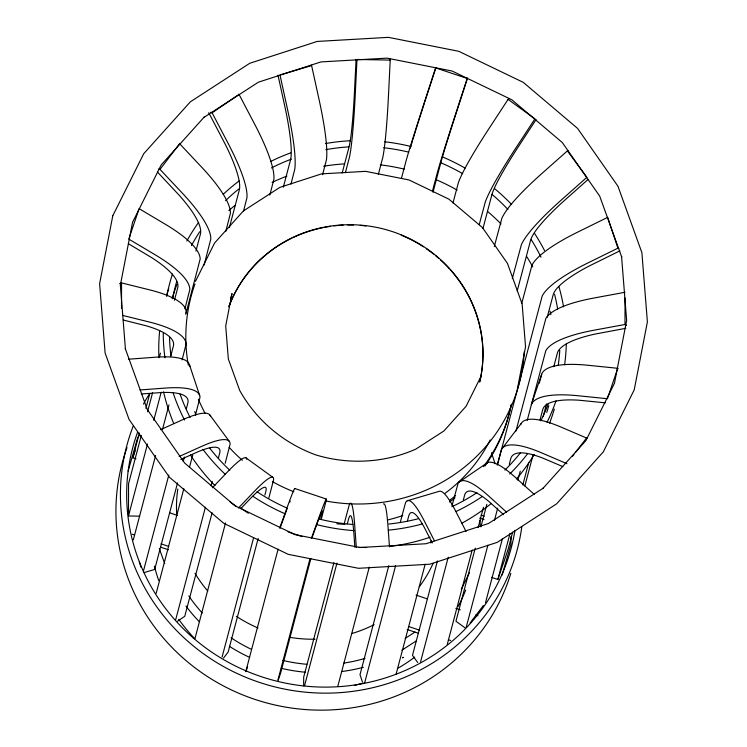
<?xml version="1.0" encoding="UTF-8"?>
<svg xmlns="http://www.w3.org/2000/svg" width="747" height="747" viewBox="0 0 747 747"><rect width="100%" height="100%" fill="white"/><g stroke="black" fill="none" stroke-linecap="round" stroke-linejoin="round"><path stroke-width="1.12" d="M121.509 308.231L121.556 282.917L149.064 289.724A120.79 30.898 0.1 0 1 186.152 311.91L186.012 313.077M128.493 514.814L128.54 483.748L141.323 435.38M303.655 685.858L303.665 677.174L333.974 562.491M626.574 325.29A10.682 2.736 0.1 0 1 624.987 324.478L625.034 298.016M511.013 536.421L510.948 544.218L502.124 575.078M389.971 58.565A10.682 0.691 -88.9 0 0 390.223 60.087L388.524 94.608A120.79 7.815 -88.9 0 1 382.809 157.384L378.337 174.453M356.076 59.527L354.283 95.653A108.296 7.012 -88.9 0 1 348.989 147.224L342.154 173.089M517.41 388.86L525.543 346.832L522.144 304.066L507.465 263.411L482.469 227.602L448.91 199.16L409.057 179.971L365.619 171.343L321.555 173.874L279.864 187.376L243.354 210.971L214.594 242.999L195.462 281.358M136.01 458.826L132.826 457.762L139.362 433.017M145.898 408.273L149.764 393.65M159.27 357.664L160.456 353.163M174.424 300.303L177.693 287.931A108.296 28.517 18.7 0 0 151.781 257.706L128.316 243.671M147.561 411.765L152.612 392.642M195.938 251.067L200.401 234.203A108.296 26.537 37.3 0 0 179.159 195.219L157.384 171.959M147.504 443.979L128.484 515.962L139.68 516.177M153.751 420.356L161.175 392.24M170.69 356.254L173.36 346.132A108.296 27.704 0.1 0 0 145.824 325.692L123.246 320.033M184.929 308.754L189.831 289.547A120.79 31.804 18.7 0 0 154.853 254.615L128.783 239.096L139.11 208.656L165.18 224.175A120.79 31.804 18.7 0 1 200.159 259.106L185.751 314.291M204.099 265.064L210.803 239.068A120.79 29.591 37.3 0 0 181.923 192.707L160.007 169.392A10.682 2.614 37.3 0 1 158.345 169.121M133.321 539.848L155.609 455.493M162.444 429.628L168.981 404.883M182.1 359.905L186.096 344.115A120.79 30.898 0.1 0 0 149.008 321.938L122.592 315.402M225.762 231.505L230.393 213.371A120.79 29.591 37.3 0 0 201.503 167.011L179.597 143.695L160.007 169.392M229.45 227.312L239.255 190.196A108.296 21.952 55.6 0 0 225.277 144.32L208.73 112.685M143.545 570.68L168.803 475.073M186.339 408.721L187.824 403.1A108.296 24.184 -18.3 0 0 161.875 392.502L141.314 393.977M243.494 211.28L246.968 197.619A120.79 24.492 55.6 0 0 227.555 142.275L212.101 112.825A10.682 2.166 55.6 0 1 210.841 112.181M177.543 482.889L154.666 569.466L144.012 572.613M183.192 461.525L184.378 457.024M195.369 415.425L199.972 397.441A120.79 26.967 -18.3 0 0 164.956 388.095L139.988 389.962M230.552 299.052L232 293.562L225.715 325.935L228.339 358.999L239.675 390.382C256.408 420.43 283.543 443.111 315.785 454.904C348.746 464.877 384.163 463.037 415.724 449.18L443.942 430.944L466.1 406.265L480.872 376.665M156.188 593.286L183.827 488.687M189.467 467.314L192.735 454.942M269.826 195.107L273.897 179.187A120.79 24.492 55.6 0 0 254.484 123.843L239.031 94.402A10.682 2.166 55.6 0 1 238.676 94.29M283.318 187.217L290.452 160.222A108.296 15.229 73.5 0 0 285.615 110.014L277.996 75.158M175.685 619.711L205.397 507.241M211.046 485.877L212.232 481.376M218.479 457.752L219.665 453.261A108.296 18.292 -36.4 0 0 198.357 451.599L180.849 459.442M290.957 184.061L294.776 169.252A120.79 16.985 73.5 0 0 287.287 108.25L279.976 74.943L311.611 65.587L318.922 98.893A120.79 16.985 73.5 0 1 326.42 159.895L322.592 174.705M212.101 512.825L184.77 616.266L177.515 621.233M225.174 463.345L230.095 444.288A120.79 20.402 -36.4 0 0 201.13 446.603L179.149 456.51M194.93 638.713L225.538 522.872M345.385 172.697L349.559 156.758A120.79 7.815 -88.9 0 0 355.283 93.982L356.982 59.461L390.223 60.087M222.092 657.033L253.588 537.812M264.877 495.074L265.773 491.703A108.296 10.617 -54.1 0 0 251.702 497.203L240.73 508.67M258.163 538.456L228.152 652.019L223.54 658.079M268.855 497.978L273.523 480.078A120.79 11.84 -54.1 0 0 253.989 491.731L238.461 508.016M245.744 671.702L278.136 549.101M401.428 178.402L405.948 161.343A120.79 2.11 -71.5 0 1 424.866 100.845L435.66 67.716M277.949 680.003L310.042 558.532M320.734 518.044L321.63 514.664A108.296 1.896 -71.5 0 0 316.681 524.852L312.022 537.709M310.883 558.541L280.583 673.224L278.145 680.396M321.285 519.184L325.991 501.302A120.79 2.11 -71.5 0 0 318.362 519.072L311.35 538.438M344.367 523.133L349.129 505.271A120.79 7.815 -88.9 0 1 354.704 525.309L356.31 547.308M432.438 191.204L437.546 171.903A120.79 2.11 -71.5 0 1 456.473 111.396L467.379 77.977M432.999 192.259L440.73 163.014A108.296 1.896 -71.5 0 1 456.146 113.189L467.426 78.463M304.543 685.737L336.934 563.145M347.327 523.778L348.522 519.277A108.296 7.012 -88.9 0 1 353.704 531.21L354.89 547.346M452.962 202.988L458.415 182.576A120.79 11.84 -54.1 0 1 489.238 128.185L508.081 99.388A10.682 1.046 -54.1 0 0 509.351 98.371M337.784 686.362L369.289 567.141M388.823 565.61L360.007 674.672L362.416 681.936M400.411 521.751L405.518 502.75A120.79 16.985 73.5 0 1 424.305 521.014L434.418 540.819M479.229 224.679L485.279 202.017A120.79 11.84 -54.1 0 1 516.102 147.626L534.945 118.829L508.081 99.388M482.936 228.61L491.843 194.874A108.296 10.617 -54.1 0 1 516.392 149.727L536.085 119.585M364.685 682.721L395.593 565.75M407.479 520.762L408.665 516.261A108.296 15.229 73.5 0 1 423.979 526.831L432.261 542.957M494.271 246.613L501.844 218.367A120.79 20.402 -36.4 0 1 542.107 173.313L567.384 150.894A10.682 1.802 -36.4 0 0 568.122 150.829M396.022 674.485L425.146 564.265M430.795 542.892L431.383 540.641M437.434 560.95L412.475 655.399L417.732 662.524M451.991 505.859L458.042 483.458A120.79 24.492 55.6 0 1 488.743 496.073L506.653 512.227M512.283 278.659L521.341 244.801A120.79 20.402 -36.4 0 1 561.604 199.748L586.881 177.319L567.384 150.894M517.213 290.919L530.585 240.301A108.296 18.292 -36.4 0 1 562.37 202.325L587.936 179.588M420.589 661.814L448.228 557.215M463.383 499.855L464.569 495.364A108.296 21.952 55.6 0 1 489.024 501.592L503.487 514.571M521.695 303.534L531.967 265.213A120.79 26.967 -18.3 0 1 578.281 231.822L607.684 217.349L617.909 248.181A10.682 2.381 -18.3 0 0 618.796 248.415M447.229 644.521L472.188 550.044M478.127 527.55L483.477 507.297M475.26 548.167L455.95 621.252L464.989 627.797M480.9 526.803L486.839 504.318M497.241 464.961L501.545 449.274L521.135 423.586A120.79 29.591 37.3 0 1 561.314 427.209L586.535 438.013A10.682 2.614 37.3 0 0 586.853 438.573M497.455 464.793L542.182 296.045A120.79 26.967 -18.3 0 1 588.496 262.645L617.909 248.181M515.953 431.01L545.842 318.53A120.79 30.898 0.1 0 1 594.22 297.969L625.043 292.264M547.206 317.363L553.154 294.869A108.296 24.184 -18.3 0 1 589.57 265.82L619.87 250.852M466.193 627.331L487.884 545.226M494.421 520.482L497.698 508.109M509.286 464.242L510.771 458.621A108.296 26.537 37.3 0 1 542.481 457.967L562.808 466.604M527.186 420.496L545.786 350.745A120.79 30.898 0.1 0 1 594.164 330.183L624.987 324.478M539.259 383.211L542.107 373.108A120.79 31.804 18.7 0 1 588.375 365.302L617.75 368.299A10.682 2.811 18.7 0 0 618.142 368.729M485.485 602.764L502.423 538.652M517.876 480.172L520.257 471.17M553.77 366.712L557.337 353.219A108.296 27.704 0.1 0 1 595.35 334.012L625.734 328.325M491.479 577.338L497.866 579.476L510.042 533.358M522.825 484.999L528.764 462.505M540.062 419.767L542.733 409.645A108.296 28.517 18.7 0 1 579.121 400.224L605.247 402.829M512.647 532.163L508.193 549.036L497.866 579.476M524.833 486.045L533.153 454.559M543.256 416.312L546.524 403.94M128.12 471.096L137.579 438.031L139.372 435.099M403.063 657.379L402.568 657.612L403.212 657.463M424.894 101.555L435.828 67.912M132.826 457.762L135.403 450.152M246.202 670.871L247.584 666.772M541.64 374.219L531.313 404.659L531.78 403.548A120.79 31.804 18.7 0 1 578.047 395.742L607.423 398.739L617.386 369.392M279.742 527.886L286.764 508.511A120.79 2.11 -71.5 0 1 294.776 488.725M280.032 528.222L285.083 514.3M402.605 657.771L403.193 657.444L402.717 657.603M520.687 424.651L521.135 423.586M461.291 589.14L469.471 572.744M572.538 456.361L573.939 454.531M575.339 452.691L586.535 438.013M470.096 622.951L483.384 605.518M212.372 487.754L227.125 472.291A120.79 11.84 -54.1 0 1 246.697 459.246M212.101 112.825L239.031 94.402M459.078 482.095L487.352 462.748M405.145 638.414L414.93 632.093M401.83 650.235L416.191 640.954M160.698 429.609L181.633 420.169A120.79 20.402 -36.4 0 1 210.449 416.284M407.283 500.761L438.919 491.405A120.79 16.985 73.5 0 1 455.941 511.658L466.053 531.462M128.633 359.214L154.732 357.262A120.79 26.967 -18.3 0 1 189.757 366.609M358.607 547.355L366.628 547.504M435.576 67.884L467.183 78.435M481.003 515.122L484.317 516.224M479.733 518.166L484.056 519.604M294.71 488.473L326.308 499.033M288.071 531.873L302.236 536.607M169.728 512.844L177.459 515.43M416.07 595.107L427.116 598.795M455.838 608.385L460.255 609.86M475.718 615.024L477.931 615.761M132.238 534.217L134.441 534.955M160.978 543.816L168.71 546.402M408.572 626.5L419.627 630.188M448.368 639.787L450.581 640.524M160.726 547.206L168.402 549.764M407.199 629.506L418.227 633.185M566.945 463.7L541.724 452.906A120.79 29.591 37.3 0 0 501.545 449.274M245.819 457.762L272.683 477.212M230.123 501.984L236.603 506.671M534.432 494.57L515.673 477.641A120.79 24.492 55.6 0 0 486.008 463.672M209.87 415.024L229.366 441.458M159.298 548.606L164.695 563.546M491.451 452.747L495.102 463.756M189.486 364.807L199.701 395.63M139.297 561.921L141.127 567.421M479.91 520.454L480.368 526.177M389.467 546.785L387.954 525.935A120.79 7.815 -88.9 0 0 383.454 503.992M514.926 530.594A195.77 188.832 14.8 0 1 274.653 680.629A195.77 188.832 14.8 0 1 137.401 432.728M510.836 573.322A202.017 194.855 14.8 0 1 256.016 699.752A202.017 194.855 14.8 0 1 127.037 447.593M365.05 658.387A155.161 149.661 14.8 0 1 343.769 663.093M306.83 664.279A155.161 149.661 14.8 0 1 282.749 660.395M251.132 649.199A155.161 149.661 14.8 0 1 231.038 637.761M202.269 613.007A155.161 149.661 14.8 0 1 188.786 595.947M465.698 590.027A163.49 157.692 14.8 0 1 457.976 606.751M414.725 657.127A163.49 157.692 14.8 0 1 398.151 668.098M363.331 683.029A163.49 157.692 14.8 0 1 354.452 685.401M194.696 638.601A163.49 157.692 14.8 0 1 178.738 619.272M158.747 580.578A163.49 157.692 14.8 0 1 154.424 566.133M521.808 526.812A202.017 194.855 14.8 0 1 273.253 686.484A202.017 194.855 14.8 0 1 133.143 426.266M143.443 404.09A202.017 194.855 14.8 0 1 149.335 394.052M363.397 667.276A163.49 157.692 14.8 0 1 342.089 671.488M305.252 672.216A163.49 157.692 14.8 0 1 281.245 668.294M249.638 657.379A163.49 157.692 14.8 0 1 229.376 646.304M199.188 621.597A163.49 157.692 14.8 0 1 185.919 605.976M285.419 513.376A108.296 1.896 -71.5 0 1 286.39 510.78M286.689 509.977A108.296 1.896 -71.5 0 1 287.259 508.455M289.827 502.031A108.296 1.896 -71.5 0 1 290.219 501.162M121.556 282.917A10.682 2.736 0.1 0 1 119.548 283.664M548.756 405.789A195.77 188.832 14.8 0 1 546.748 412.419M172.155 298.679A195.77 188.832 14.8 0 1 176.918 284.458M228.825 210.551A195.77 188.832 14.8 0 1 235.109 205.35M272.095 182.399A195.77 188.832 14.8 0 1 286.857 176.152M323.628 166.254A195.77 188.832 14.8 0 1 344.236 163.892M380.316 164.872A195.77 188.832 14.8 0 1 404.286 169.149M436.341 179.775A195.77 188.832 14.8 0 1 457.155 190.111M487.474 211.336A195.77 188.832 14.8 0 1 501.041 223.979M526.812 256.735A195.77 188.832 14.8 0 1 532.742 266.894M550.053 311.21A195.77 188.832 14.8 0 1 550.875 314.608M548.177 404.118A195.77 188.832 14.8 0 1 540.809 420.86M520.323 452.962A195.77 188.832 14.8 0 1 504.86 470.115M476.978 492.656A195.77 188.832 14.8 0 1 451.954 506.662M418.488 518.679A195.77 188.832 14.8 0 1 388.888 524.02M352.883 524.487A195.77 188.832 14.8 0 1 318.53 518.866M286.633 507.885A195.77 188.832 14.8 0 1 256.996 491.75M229.843 470.283A195.77 188.832 14.8 0 1 209.674 448.125M190.149 417.536A195.77 188.832 14.8 0 1 180.064 394.099M170.96 355.787A195.77 188.832 14.8 0 1 169.532 337.42M172.641 298.501A195.77 188.832 14.8 0 1 176.647 281.675M191.428 245.595A195.77 188.832 14.8 0 1 199.766 231.682M225.557 200.644A195.77 188.832 14.8 0 1 238.695 189.075M271.413 167.935A195.77 188.832 14.8 0 1 291.349 159.148M325.832 149.652A195.77 188.832 14.8 0 1 348.728 146.888M383.659 147.738A195.77 188.832 14.8 0 1 408.777 152.145M440.833 162.771A195.77 188.832 14.8 0 1 462.664 173.687M491.965 194.332A195.77 188.832 14.8 0 1 507.932 209.487M531.304 239.731A195.77 188.832 14.8 0 1 541.005 257.173M554.554 294.206A195.77 188.832 14.8 0 1 557.626 308.969M559.774 350.352A195.77 188.832 14.8 0 1 558.252 365.18M311.611 65.587A10.682 1.503 73.5 0 1 311.135 65.12M556.011 400.85A202.017 194.855 14.8 0 1 547.084 422.26M527.55 453.803A202.017 194.855 14.8 0 1 509.725 474.009M482.058 496.662A202.017 194.855 14.8 0 1 455.987 511.527M422.223 523.983A202.017 194.855 14.8 0 1 388.3 530.165M353.901 530.613A202.017 194.855 14.8 0 1 316.457 524.553M285.055 513.777A202.017 194.855 14.8 0 1 252.785 496.223M225.333 474.392A202.017 194.855 14.8 0 1 202.932 449.386M184.528 420.038A202.017 194.855 14.8 0 1 172.987 392.483M164.947 357.776A202.017 194.855 14.8 0 1 163.238 333.311M166.674 296.447A202.017 194.855 14.8 0 1 172.482 273.99M186.815 241.038A202.017 194.855 14.8 0 1 198.581 222.438M223.232 194.313A202.017 194.855 14.8 0 1 239.077 180.951M270.498 161.548A202.017 194.855 14.8 0 1 290.658 152.892M325.44 143.564A202.017 194.855 14.8 0 1 350.464 140.735M384.77 141.79A202.017 194.855 14.8 0 1 410.878 146.459M442.401 156.889A202.017 194.855 14.8 0 1 465.12 168.131M494.607 188.627A202.017 194.855 14.8 0 1 511.658 204.566M534.675 233.615A202.017 194.855 14.8 0 1 544.535 250.525M558.971 286.773A202.017 194.855 14.8 0 1 563.565 306.877M566.291 344.059A202.017 194.855 14.8 0 1 564.62 364.779M554.311 409.076A202.017 194.855 14.8 0 1 549.549 423.269M534.17 454.578A202.017 194.855 14.8 0 1 516.438 478.995M491.414 503.385A202.017 194.855 14.8 0 1 461.749 523.302M430.029 537.233A202.017 194.855 14.8 0 1 389.504 546.533M248.293 513.226A202.017 194.855 14.8 0 1 240.646 507.895M215.033 485.671A202.017 194.855 14.8 0 1 190.42 454.96M173.752 423.521A202.017 194.855 14.8 0 1 163.565 391.867M158.906 357.309A202.017 194.855 14.8 0 1 159.662 330.716M166.609 295.392A202.017 194.855 14.8 0 1 168.71 288.809M410.327 148.158A108.296 1.896 -71.5 0 1 412.633 140.38M412.942 139.372A108.296 1.896 -71.5 0 1 415.743 130.286M416.032 129.352A108.296 1.896 -71.5 0 1 417.89 123.432M418.217 122.396A108.296 1.896 -71.5 0 1 419.571 118.138M419.851 117.27A108.296 1.896 -71.5 0 1 420.991 113.693M421.28 112.778A108.296 1.896 -71.5 0 1 424.548 102.638M490.191 439.964A159.335 153.686 14.8 0 1 444.96 493.403M402.792 515.542A159.335 153.686 14.8 0 1 387.31 520.024M344.974 524.273A159.335 153.686 14.8 0 1 336.86 523.824M195.817 414.874A159.335 153.686 14.8 0 1 194.752 411.541M511.032 405.238A167.72 161.782 14.8 0 1 484.98 465.951M455.016 497.782A167.72 161.782 14.8 0 1 449.545 502.012M433.12 563.369A134.18 129.427 14.8 0 1 419.3 586.768M374.163 624.632A134.18 129.427 14.8 0 1 351.706 633.587M314.991 639.217A134.18 129.427 14.8 0 1 289.547 637.275M258.023 627.984A134.18 129.427 14.8 0 1 236.388 616.34M207.75 591.036A134.18 129.427 14.8 0 1 194.986 573.294M176.665 513.945A134.18 129.427 14.8 0 1 177.805 489.042M511.368 404.239A167.72 161.782 14.8 0 1 483.514 466.614M455.577 495.653A167.72 161.782 14.8 0 1 450.114 499.883M229.114 306.027A131.211 126.56 14.8 0 1 291.741 238.2M292.777 237.705A131.211 126.56 14.8 0 1 322.797 227.695M325.01 227.265A131.211 126.56 14.8 0 1 330.594 226.341M333.974 225.902A131.211 126.56 14.8 0 1 343.106 225.136M347.691 224.996A131.211 126.56 14.8 0 1 353.415 225.034M360.213 225.389A131.211 126.56 14.8 0 1 365.881 225.949M401.223 235.156A131.211 126.56 14.8 0 1 423.493 246.818M426.322 248.695A131.211 126.56 14.8 0 1 433.662 254.101M435.445 255.539A131.211 126.56 14.8 0 1 438.928 258.499M440.637 260.021A131.211 126.56 14.8 0 1 449.442 268.817M450.226 269.676A131.211 126.56 14.8 0 1 479.863 381.334M228.787 306.821A131.211 126.56 14.8 0 1 388.795 230.459A131.211 126.56 14.8 0 1 479.667 382.184M521.294 374.658A169.737 163.724 14.8 0 1 326.336 501.088M293.823 491.778A169.737 163.724 14.8 0 1 272.636 481.75M242.317 460.292A169.737 163.724 14.8 0 1 229.124 447.304M205.21 413.539A169.737 163.724 14.8 0 1 198.347 399.131M188.337 365.19A169.737 163.724 14.8 0 1 194.948 283.972M524.273 351.678A169.737 163.724 14.8 0 1 521.742 372.37M112.788 215.762L99.612 283.729L105.112 353.004L129.035 419.394L169.438 477.258L223.736 523.292L288.23 554.339L358.513 568.299L429.814 564.209L497.269 542.35L556.683 503.795L603.277 451.916L634.212 389.887L647.388 321.91L641.888 252.645L617.965 186.255L577.562 128.391L523.264 82.357L458.77 51.31L388.487 37.35L317.186 41.44L249.731 63.29L190.317 101.853L143.723 153.723L112.788 215.762M132.536 222.354L120.36 285.177L125.44 349.204L125.281 348.578L147.299 409.524L184.742 463.149L235.062 505.812L294.822 534.581L359.961 547.523L426.042 543.732L488.547 523.479L543.228 488.146L542.808 488.575L585.872 440.627L614.464 383.286L626.64 320.472L621.56 256.445L621.719 257.071L599.701 196.125L562.258 142.49L511.938 99.837L452.178 71.058L387.039 58.126L320.958 61.917L258.453 82.17L203.772 117.503L204.192 117.074L161.128 165.022L132.536 222.354"/></g></svg>
